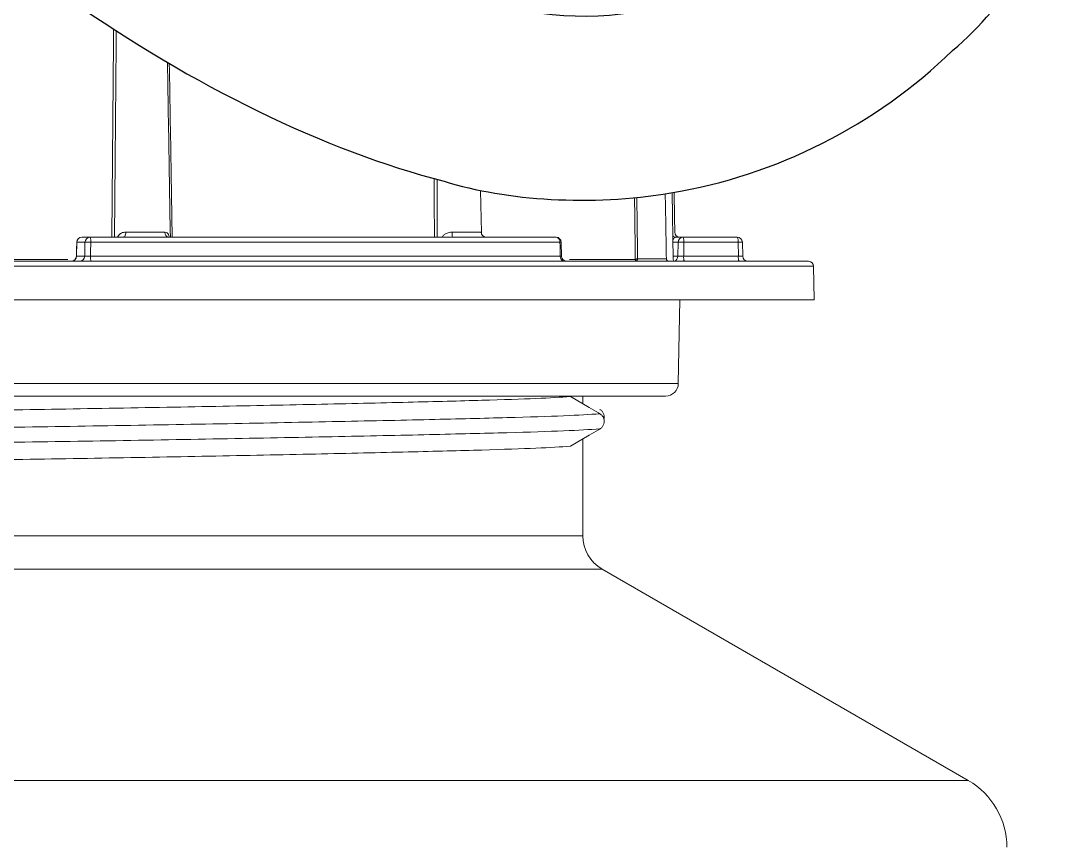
# Model space of a CAD drawing. Header units: inches. Extents: x 4.3 to 18.3, y 1.7 to 16.3.
# Drawn here: x 5.574 to 6.587, y 9.764 to 10.568 of the extents above; entities that cross this region are included whole.
import ezdxf

# ---------------------------------------------------------------- set-up
doc = ezdxf.new("R2010")
doc.units = ezdxf.units.IN
doc.header["$MEASUREMENT"] = 0
doc.layers.add('Object', color=4, linetype='Continuous')

msp = doc.modelspace()

# ---------------------------------------------------------------- linework, layer by layer
at = {"layer": 'Object', "color": 4, "linetype": 'Continuous', "lineweight": 15}
for p, q in [((6.209129, 10.335909), (6.207996, 10.400823)), ((6.022319, 10.362054), (6.022267, 10.362429)), ((5.628522, 10.352616), (5.628251, 10.338975)), ((5.628522, 10.352616), (5.628578, 10.352604)), ((5.636524, 10.352604), (5.628578, 10.352604)), ((5.633521, 10.357517), (5.641467, 10.357517)), ((5.641467, 10.357517), (6.095134, 10.357517)), ((6.098898, 10.352604), (5.642189, 10.352604)), ((6.100444, 10.338952), (6.100107, 10.352639)), ((6.213846, 10.352604), (6.208478, 10.352604)), ((6.211685, 10.357517), (6.218793, 10.357517)), ((6.213644, 10.338985), (6.213846, 10.352604)), ((6.218793, 10.357517), (6.271529, 10.357517)), ((6.219538, 10.352604), (6.219337, 10.338985)), ((6.272273, 10.352604), (6.219538, 10.352604)), ((6.272543, 10.338985), (6.272273, 10.352604)), ((6.276764, 10.338975), (6.276493, 10.352615)), ((4.799766, 10.334072), (6.340923, 10.334072)), ((5.372601, 10.335909), (5.619967, 10.335909)), ((5.628321, 10.338974), (5.628307, 10.338985)), ((5.628307, 10.338985), (5.636324, 10.338985)), ((5.641987, 10.338985), (6.099234, 10.338985)), ((6.108285, 10.335909), (6.172188, 10.335909)), ((6.209075, 10.338985), (6.213644, 10.338985)), ((6.219337, 10.338985), (6.272543, 10.338985)), ((6.345843, 10.329237), (4.797769, 10.329237)), ((6.346413, 10.296572), (6.345843, 10.329237)), ((4.785059, 10.296572), (6.346413, 10.296572)), ((6.214128, 10.215104), (6.21555, 10.296572)), ((4.853699, 10.215104), (6.214128, 10.215104)), ((6.20163, 10.202822), (5.345043, 10.202822)), ((6.121113, 10.19547), (6.121113, 10.202822)), ((6.121113, 10.066885), (6.121113, 10.161054)), ((4.946713, 10.066885), (6.121113, 10.066885)), ((4.927963, 10.034409), (6.139863, 10.034409)), ((6.496413, 9.828555), (6.139863, 10.034409)), ((4.571413, 9.828555), (6.496413, 9.828555))]:
    msp.add_line(p, q, dxfattribs=at)
at = {"layer": 'Object', "color": 4, "linetype": 'Continuous', "lineweight": 15, "flags": 128}
for points in [[(6.022392, 10.362055), (6.021677, 10.403061)], [(5.676264, 10.362429), (5.676213, 10.361466), (5.676076, 10.360543), (5.675859, 10.359694), (5.675569, 10.35895), (5.675219, 10.358341), (5.67482, 10.357889), (5.674389, 10.357611), (5.67394, 10.357517)], [(5.628578, 10.352604), (5.628441, 10.345705), (5.628307, 10.338985)], [(5.636324, 10.338985), (5.636423, 10.345709), (5.636524, 10.352604)], [(5.642189, 10.352604), (5.642041, 10.342607), (5.641987, 10.338985)], [(6.099234, 10.338985), (6.098987, 10.348981), (6.098898, 10.352604)], [(6.10925, 10.202461), (6.127324, 10.191811), (6.136361, 10.186485), (6.137878, 10.185592)], [(6.137878, 10.170933), (6.136361, 10.170039), (6.127324, 10.164714), (6.10925, 10.154064)]]:
    msp.add_lwpolyline(points, dxfattribs=at)
at = {"layer": 'Object', "color": 2}
msp.add_arc((6.27847, 10.779768), 0.314375, 310.101042, 348.750762, dxfattribs=at)
at = {"layer": 'Object', "color": 4, "linetype": 'Continuous', "lineweight": 15}
for centre, radius, start, end in [((5.71888, 10.362081), 0.004592, 175.653127, 263.742994), ((6.022128, 10.361218), 0.02817, 177.534613, 187.549154), ((6.027256, 10.362506), 0.00499, 180.882235, 269.888261), ((6.21567, 10.362517), 0.005, 181.380601, 269.98867), ((5.633521, 10.352517), 0.005, 90, 178.861431), ((5.633549, 10.352546), 0.004971, 90.317455, 179.327018), ((5.641495, 10.352546), 0.004971, 90.317455, 179.327018), ((5.639356, 10.252802), 0.099842, 88.374377, 91.625623), ((5.633182, 10.353791), 0.009085, 352.492869, 24.21369), ((6.094432, 10.35308), 0.004492, 353.911556, 81.002478), ((6.095134, 10.352517), 0.005, 1.407767, 90), ((6.096766, 10.447861), 0.095281, 271.282295, 272.024963), ((6.211731, 10.361682), 0.004166, 223.900431, 269.360987), ((6.218818, 10.352544), 0.004973, 90.296178, 179.304541), ((6.216692, 10.253658), 0.098987, 88.352417, 91.647583), ((6.210781, 10.353789), 0.008836, 352.291271, 24.952389), ((6.271528, 10.352517), 0.005, 1.133105, 90), ((6.263517, 10.353789), 0.008837, 352.292118, 24.950705), ((6.274569, 10.291498), 0.061149, 88.164594, 92.151457), ((5.623252, 10.339072), 0.005, 270.011794, 359.038949), ((5.623336, 10.339043), 0.004971, 270.316602, 359.327021), ((5.631353, 10.339043), 0.004971, 270.317455, 359.327018), ((5.651012, 10.337798), 0.009102, 172.506613, 204.163108), ((6.1037, 10.338509), 0.004492, 173.916714, 261.012947), ((6.105467, 10.339072), 0.005, 181.530257, 269.988466), ((6.174007, 10.33589), 0.001819, 179.401184, 268.376426), ((6.174283, 10.336264), 0.002039, 188.786217, 262.051343), ((6.20502, 10.336572), 0.0025, 180.92293, 269.978653), ((6.210999, 10.335942), 0.00187, 181, 270), ((6.208658, 10.339051), 0.004987, 287.163899, 359.242385), ((6.228093, 10.337799), 0.008836, 172.291271, 204.952389), ((6.2813, 10.337799), 0.008837, 172.292118, 204.950705), ((6.281796, 10.339072), 0.005, 181.260382, 269.988002), ((6.340923, 10.329151), 0.004921, 1, 90), ((6.20163, 10.215322), 0.0125, 270, 359), ((6.158613, 10.066885), 0.0375, 180, 240), ((6.458913, 9.763603), 0.075, 0, 60)]:
    msp.add_arc(centre, radius, start, end, dxfattribs=at)
at = {"layer": 'Object', "color": 2}
for centre, major_axis, ratio, start_param, end_param in [((5.714499, 11.127532), (-0.643474, 0.658309), 0.51319249, 1.41237951, 2.43749275), ((6.124715, 10.898454), (0.048454, 0.322162), 0.97438828, 2.97618933, 4.10146472)]:
    msp.add_ellipse(centre, major_axis=major_axis, ratio=ratio, start_param=start_param, end_param=end_param, dxfattribs=at)
at = {"layer": 'Object', "color": 4, "linetype": 'Continuous', "lineweight": 15}
for points in [[(5.662715, 10.357517), (5.663275, 10.425056), (5.663835, 10.492594), (5.66444, 10.560133)], [(5.667099, 10.558415), (5.666461, 10.491449), (5.665868, 10.424483), (5.665276, 10.357517)], [(5.976675, 10.357517), (5.976627, 10.376539), (5.976579, 10.395561), (5.976532, 10.414584)], [(5.97934, 10.413824), (5.97937, 10.395055), (5.979401, 10.376286), (5.979431, 10.357517)], [(6.21067, 10.362433), (6.210445, 10.375343), (6.210219, 10.388253), (6.209994, 10.401162)], [(6.172268, 10.335953), (6.172014, 10.355979), (6.171761, 10.376004), (6.171508, 10.39603)], [(6.173755, 10.39625), (6.173987, 10.376343), (6.17422, 10.356436), (6.174453, 10.336528)], [(6.20252, 10.336528), (6.20215, 10.357606), (6.20178, 10.378684), (6.20141, 10.399761)]]:
    msp.add_open_spline(points, degree=3, dxfattribs=at)
at = {"layer": 'Object', "color": 2}
msp.add_open_spline([(5.986252, 10.412001), (6.047758, 10.393144), (6.128772, 10.387714), (6.309413, 10.417601), (6.406531, 10.466624), (6.480971, 10.539299)], degree=3, knots=[1.07016664, 1.07016664, 1.07016664, 1.07016664, 1.53856379, 1.53856379, 2.15457904, 2.15457904, 2.15457904, 2.15457904], dxfattribs=at)
at = {"layer": 'Object', "color": 4, "linetype": 'Continuous', "lineweight": 15}
for points, knots in [([(5.719671, 10.357517), (5.719374, 10.375876), (5.718456, 10.432619), (5.717511, 10.489362), (5.716861, 10.527746)], [0, 0, 0, 0, 0.08723771, 0.269626892, 0.269626892, 0.269626892, 0.269626892]), ([(5.718689, 10.526673), (5.71933, 10.488647), (5.720262, 10.432262), (5.721166, 10.375876), (5.721461, 10.357517)], [0.732074522, 0.732074522, 0.732074522, 0.732074522, 0.912762901, 1, 1, 1, 1]), ([(5.676264, 10.362429), (5.67618, 10.362429), (5.674748, 10.362421), (5.67248, 10.362029), (5.670097, 10.360336), (5.668858, 10.358807), (5.668497, 10.357729), (5.668426, 10.357517)], [0, 0, 0, 0, 0.02474792, 0.42276586, 0.68899776, 0.93867058, 1, 1, 1, 1]), ([(5.676264, 10.362429), (5.677991, 10.362429), (5.682753, 10.362429), (5.690201, 10.362429), (5.698832, 10.362429), (5.707326, 10.362429), (5.711924, 10.362429), (5.714301, 10.362429)], [0, 0, 0, 0, 0.13358861, 0.36824505, 0.51395921, 0.74864287, 1, 1, 1, 1]), ([(5.718631, 10.357681), (5.718618, 10.357775), (5.718478, 10.358833), (5.71786, 10.360426), (5.716542, 10.362166), (5.715096, 10.362336), (5.714301, 10.362429)], [0, 0, 0, 0, 0.02684381, 0.3053727, 0.61814988, 1, 1, 1, 1]), ([(5.993984, 10.362429), (5.993787, 10.362427), (5.99209, 10.36241), (5.989323, 10.361951), (5.986346, 10.360209), (5.984747, 10.358704), (5.984287, 10.357676), (5.984216, 10.357517)], [0, 0, 0, 0, 0.05107731, 0.44201698, 0.70596271, 0.95432435, 1, 1, 1, 1]), ([(5.993984, 10.362429), (5.995207, 10.362429), (5.99974, 10.362429), (6.00614, 10.362429), (6.013338, 10.362429), (6.018969, 10.362429), (6.021662, 10.362429), (6.022161, 10.362429), (6.022267, 10.362429)], [0, 0, 0, 0, 0.08648641, 0.32052807, 0.46778874, 0.70184827, 0.93610879, 1, 1, 1, 1]), ([(6.027114, 10.357574), (6.026745, 10.357587), (6.025787, 10.35762), (6.02428, 10.358387), (6.023092, 10.359675), (6.022529, 10.360983), (6.022392, 10.36183), (6.022395, 10.362066), (6.022395, 10.362075)], [0, 0, 0, 0, 0.15364695, 0.39823708, 0.6471874, 0.83832126, 0.99384646, 1, 1, 1, 1]), ([(6.211685, 10.357517), (6.211358, 10.357471), (6.210852, 10.357399), (6.209872, 10.356536), (6.209186, 10.355639), (6.208908, 10.354798), (6.208805, 10.354486)], [0, 0, 0, 0, 0.44726559, 0.69117797, 0.88564572, 1, 1, 1, 1]), ([(5.636324, 10.338985), (5.636401, 10.338979), (5.636596, 10.338964), (5.637386, 10.33895), (5.638688, 10.338947), (5.640295, 10.338958), (5.641423, 10.338976), (5.641987, 10.338985)], [0, 0, 0, 0, 0.13849271, 0.35384338, 0.56918305, 0.7845662, 1, 1, 1, 1]), ([(6.099234, 10.338985), (6.09945, 10.338979), (6.100004, 10.338964), (6.100454, 10.338951), (6.100412, 10.338951), (6.100398, 10.338951)], [0, 0, 0, 0, 0.301864672, 0.771280321, 1, 1, 1, 1]), ([(6.172188, 10.335909), (6.172204, 10.335912), (6.172231, 10.335916), (6.172257, 10.335942), (6.172268, 10.335953)], [0, 0, 0, 0, 0.56211667, 1, 1, 1, 1]), ([(6.174453, 10.336528), (6.174439, 10.336524), (6.174229, 10.336469), (6.173838, 10.336365), (6.173215, 10.336201), (6.172621, 10.336044), (6.17238, 10.335982), (6.172268, 10.335953)], [0, 0, 0, 0, 0.01523998, 0.21899746, 0.41262783, 0.72673575, 1, 1, 1, 1]), ([(6.174453, 10.336528), (6.17445, 10.336514), (6.174401, 10.336301), (6.174312, 10.3359), (6.174178, 10.335257), (6.174057, 10.334634), (6.174019, 10.334368), (6.174001, 10.334245)], [0, 0, 0, 0, 0.01521881, 0.21910825, 0.41275943, 0.72696515, 1, 1, 1, 1]), ([(6.174453, 10.336528), (6.17459, 10.336528), (6.178096, 10.336528), (6.184915, 10.336528), (6.193508, 10.336528), (6.198952, 10.336528), (6.202061, 10.336528), (6.20219, 10.336528), (6.202258, 10.336528)], [0, 0, 0, 0, 0.009088252, 0.23365528, 0.457961918, 0.682013371, 0.832162587, 1, 1, 1, 1]), ([(6.189417, 10.334072), (6.190035, 10.334117), (6.190695, 10.334165), (6.1913, 10.334409), (6.191338, 10.334424)], [0, 0, 0, 0, 0.93657783, 1, 1, 1, 1]), ([(6.213644, 10.338985), (6.213724, 10.338978), (6.213921, 10.338963), (6.214727, 10.338949), (6.216034, 10.338947), (6.217644, 10.338958), (6.218773, 10.338976), (6.219337, 10.338985)], [0, 0, 0, 0, 0.14424702, 0.35815265, 0.57205458, 0.78600243, 1, 1, 1, 1]), ([(6.272543, 10.338985), (6.272895, 10.338979), (6.273796, 10.338964), (6.275097, 10.33895), (6.276178, 10.338947), (6.276763, 10.338956), (6.276737, 10.338969), (6.276728, 10.338974)], [0, 0, 0, 0, 0.15251223, 0.38967459, 0.62683277, 0.86403273, 1, 1, 1, 1]), ([(6.10925, 10.202461), (6.099449, 10.201798), (6.080165, 10.200495), (6.025123, 10.198767), (5.953029, 10.19687), (5.862835, 10.194824), (5.759032, 10.192741), (5.647738, 10.190724), (5.533913, 10.188919), (5.420089, 10.187114), (5.308794, 10.185098), (5.204992, 10.183015), (5.114798, 10.180969), (5.042704, 10.179071), (4.987662, 10.177343), (4.968378, 10.17604), (4.958577, 10.175378)], [0, 0, 0, 0, 0.07155256, 0.14078899, 0.21158176, 0.28438198, 0.35766875, 0.42998887, 0.49999999, 0.57001112, 0.64233123, 0.715618, 0.78841826, 0.85921103, 0.92844743, 1, 1, 1, 1]), ([(6.141657, 10.180346), (6.141811, 10.180937), (6.142206, 10.18245), (6.141776, 10.185002), (6.140519, 10.18757), (6.139003, 10.189061), (6.138044, 10.189655), (6.137878, 10.189758)], [0, 0, 0, 0, 0.166550453, 0.426215984, 0.685876335, 0.945546147, 1, 1, 1, 1]), ([(6.137878, 10.185592), (6.127589, 10.184929), (6.107346, 10.183626), (6.049564, 10.181898), (5.973884, 10.18), (5.879202, 10.177955), (5.770234, 10.175871), (5.653401, 10.173855), (5.533913, 10.17205), (5.414425, 10.170245), (5.297593, 10.168229), (5.188625, 10.166145), (5.093943, 10.1641), (5.018262, 10.162202), (4.960481, 10.160474), (4.940237, 10.159171), (4.929949, 10.158508)], [0, 0, 0, 0, 0.07155248, 0.14078906, 0.21158186, 0.28438205, 0.35766871, 0.42998877, 0.49999999, 0.57001121, 0.64233128, 0.71561794, 0.78841816, 0.85921096, 0.92844752, 1, 1, 1, 1]), ([(6.137878, 10.185592), (6.138639, 10.185035), (6.140162, 10.183921), (6.141597, 10.181392), (6.142179, 10.178569), (6.141799, 10.175694), (6.140513, 10.17312), (6.139003, 10.171631), (6.138044, 10.171036), (6.137878, 10.170933)], [0, 0, 0, 0, 0.161017364, 0.322071085, 0.483083749, 0.644132095, 0.805173312, 0.966226972, 1, 1, 1, 1]), ([(6.137878, 10.170933), (6.127589, 10.17027), (6.107346, 10.168967), (6.049564, 10.167239), (5.973884, 10.165341), (5.879202, 10.163296), (5.770234, 10.161212), (5.653401, 10.159196), (5.533913, 10.157391), (5.414425, 10.155586), (5.297593, 10.15357), (5.188625, 10.151487), (5.093943, 10.149441), (5.018262, 10.147543), (4.960481, 10.145815), (4.940237, 10.144512), (4.929949, 10.143849)], [0, 0, 0, 0, 0.071552483, 0.140789056, 0.211581857, 0.284382052, 0.35766871, 0.429988774, 0.499999993, 0.570011213, 0.642331277, 0.715617935, 0.788418164, 0.859210964, 0.928447517, 1, 1, 1, 1]), ([(6.10925, 10.154064), (6.099449, 10.153401), (6.080165, 10.152098), (6.025123, 10.15037), (5.953029, 10.148472), (5.862835, 10.146426), (5.759032, 10.144343), (5.647738, 10.142327), (5.533913, 10.140522), (5.420089, 10.138717), (5.308794, 10.136701), (5.204992, 10.134617), (5.114798, 10.132572), (5.042704, 10.130674), (4.987662, 10.128946), (4.968378, 10.127643), (4.958577, 10.12698)], [0, 0, 0, 0, 0.07155256, 0.14078899, 0.21158176, 0.28438198, 0.35766875, 0.42998887, 0.49999999, 0.57001112, 0.64233123, 0.715618, 0.78841826, 0.85921103, 0.92844743, 1, 1, 1, 1])]:
    msp.add_open_spline(points, degree=3, knots=knots, dxfattribs=at)

doc.saveas('drawing.dxf')
